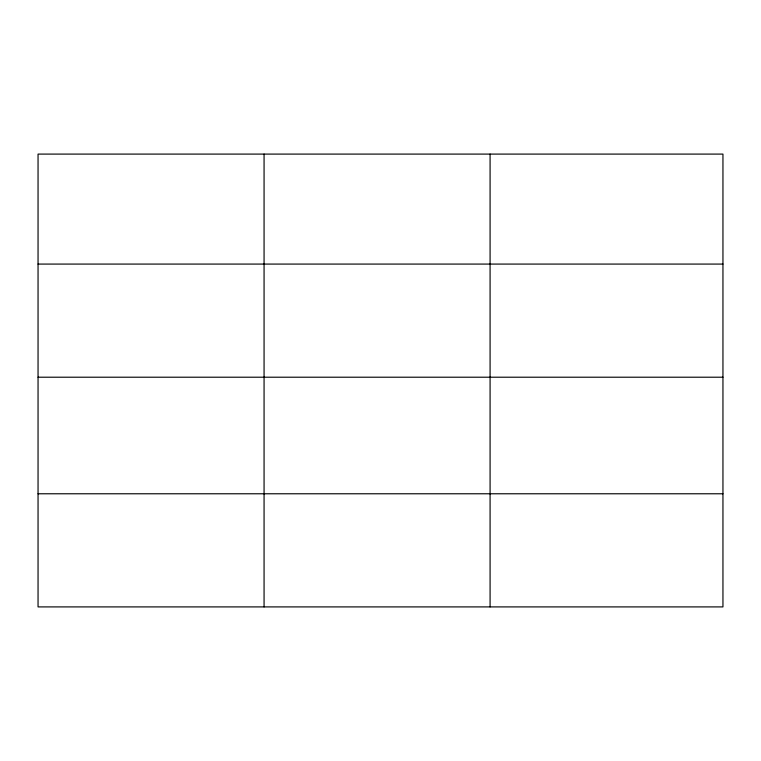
<?xml version="1.0" encoding="UTF-8"?>
<svg xmlns="http://www.w3.org/2000/svg" width="761" height="761" viewBox="0 0 761 761"><rect width="100%" height="100%" fill="white"/><g stroke="black" fill="none" stroke-linecap="round" stroke-linejoin="round"><path stroke-width="1.14" d="M722.95 377.209L722.95 154.093L38.05 154.093L38.05 606.907L722.95 606.907L722.95 377.209L38.05 377.209M38.05 264.077L722.95 264.077M38.05 493.775L722.95 493.775M490.084 154.093L490.084 606.907M264.067 154.093L264.067 606.907"/></g></svg>
